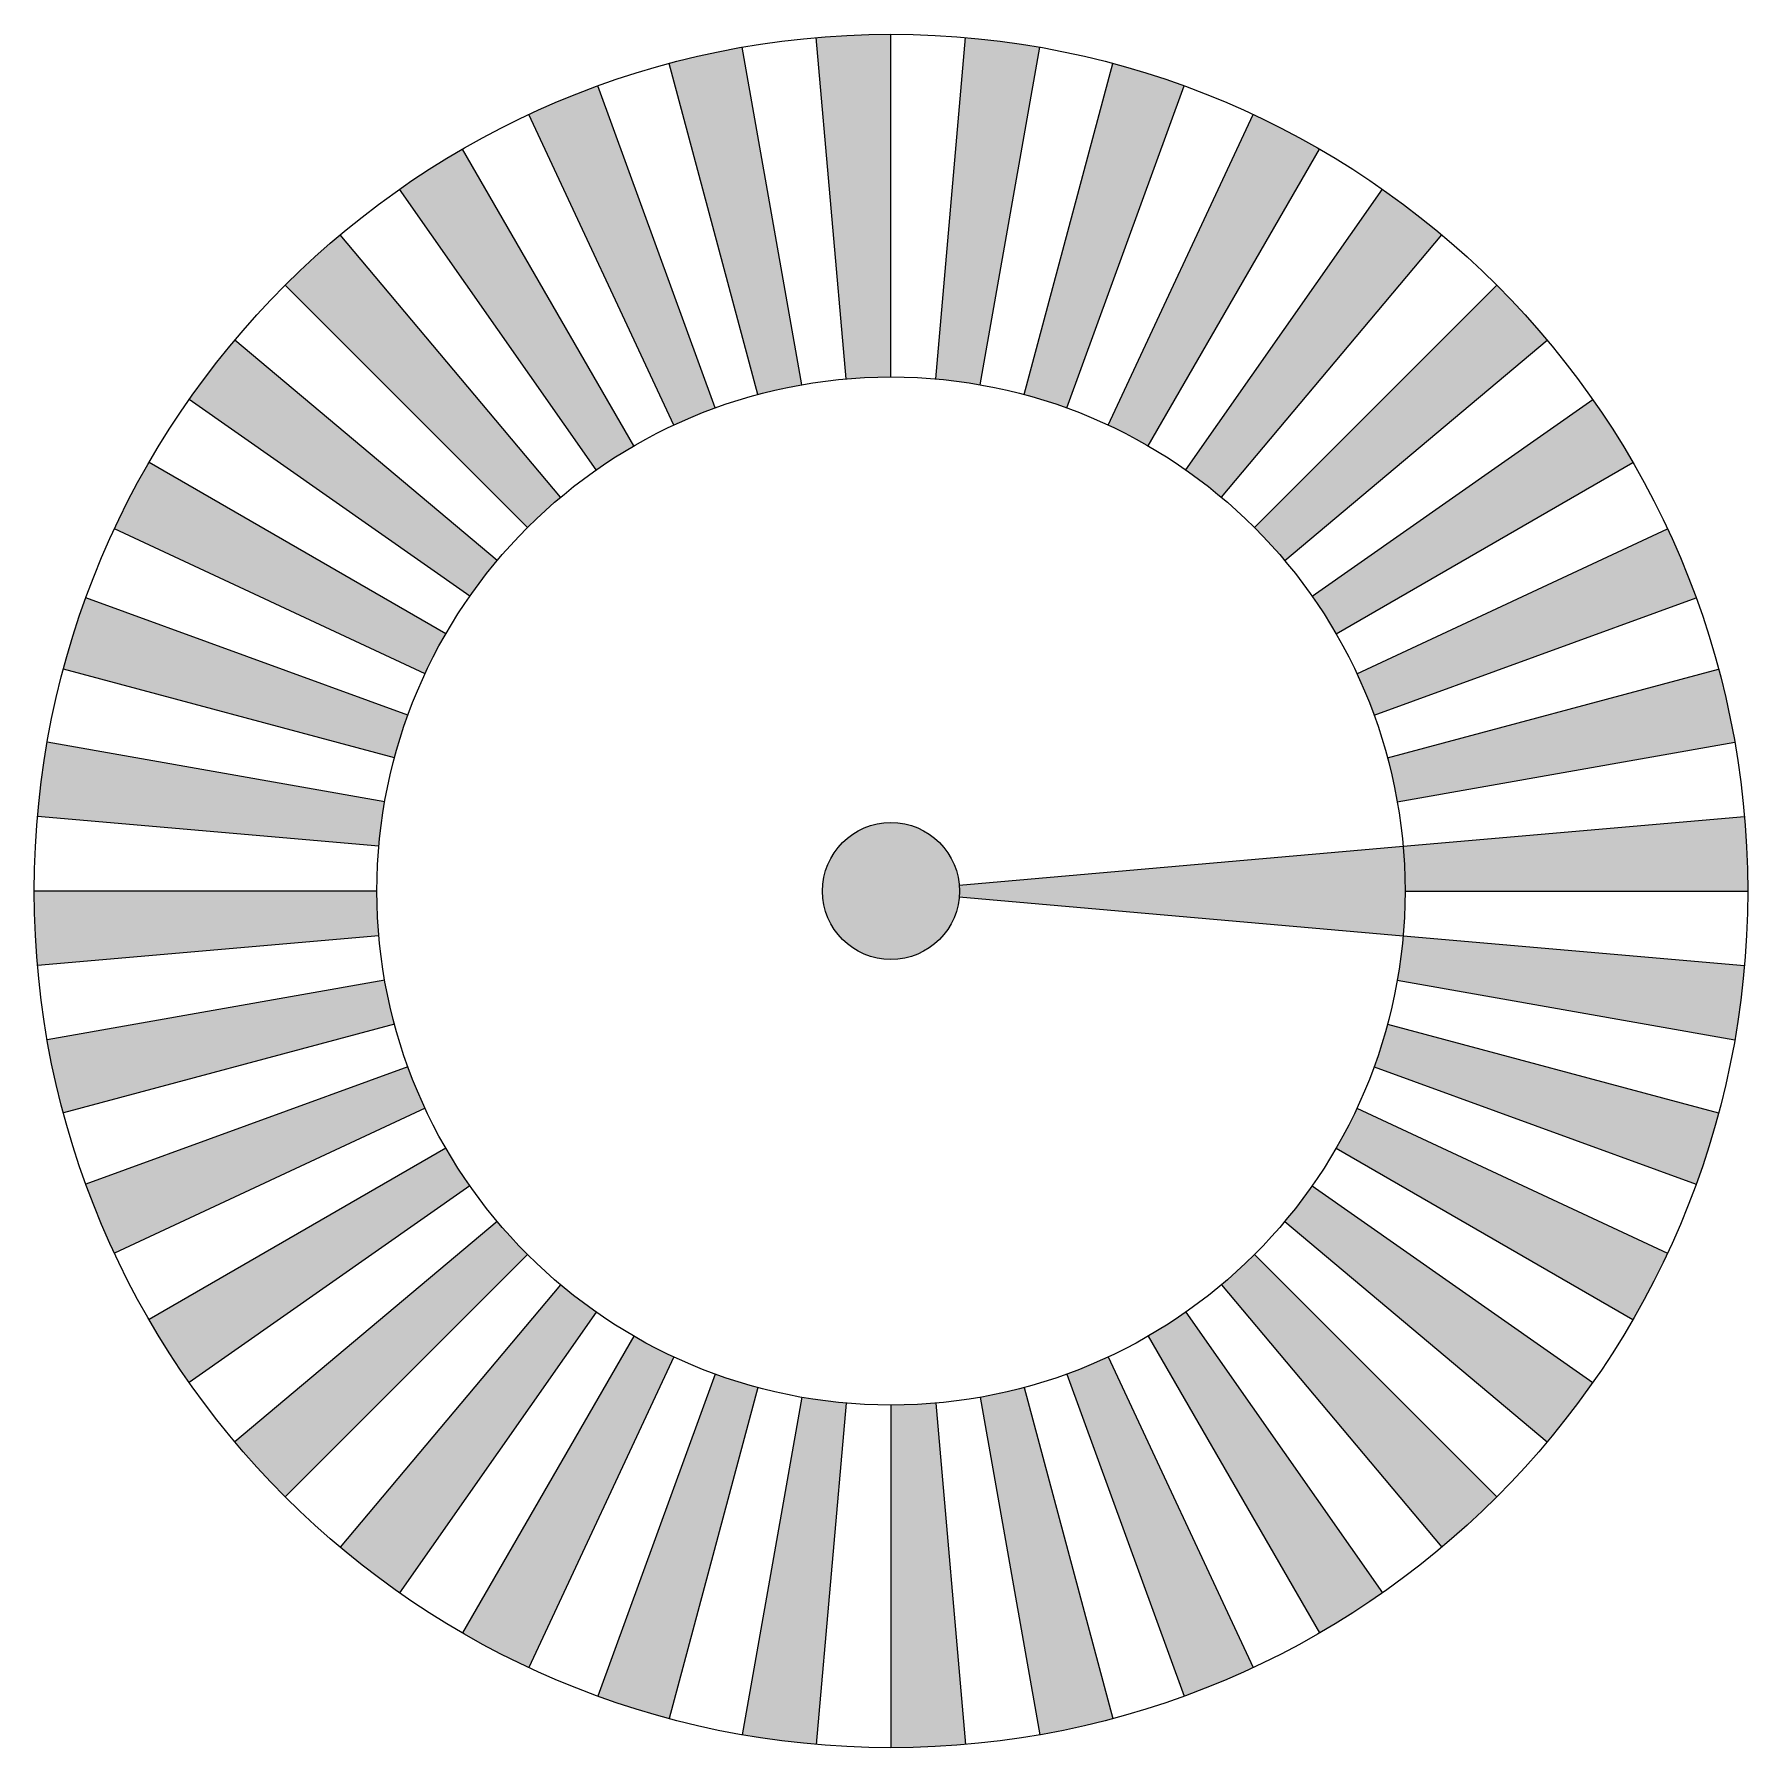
# Model space of a CAD drawing. Header units: millimetres. Extents: x 28.6 to 78.6, y 6.5 to 56.5.
import ezdxf

# ---------------------------------------------------------------- set-up
doc = ezdxf.new("R2010")
doc.units = ezdxf.units.MM

msp = doc.modelspace()

# ---------------------------------------------------------------- hatches: boundary and pattern name
h = msp.add_hatch(color=256)
h.set_gradient(color2=(0, 0, 0), one_color=1)
h.paths.add_polyline_path([(52.314, 46.462), (51.442, 56.424, -0.02182), (53.621, 56.519), (53.621, 46.519, 0.02182)])
h = msp.add_hatch(color=256)
h.set_gradient(color2=(0, 0, 0), one_color=1)
h.paths.add_polyline_path([(49.739, 46.008), (47.151, 55.668, -0.02182), (49.28, 56.14), (51.017, 46.292, 0.02182)])
h = msp.add_hatch(color=256)
h.set_gradient(color2=(0, 0, 0), one_color=1)
h.paths.add_polyline_path([(54.929, 46.462), (55.8, 56.424, -0.02182), (57.962, 56.14), (56.226, 46.292, 0.02182)])
h = msp.add_hatch(color=256)
h.set_gradient(color2=(0, 0, 0), one_color=1)
h.paths.add_polyline_path([(57.504, 46.008), (60.092, 55.668, -0.02182), (62.172, 55.012), (58.752, 45.615, 0.02182)])
h = msp.add_hatch(color=256)
h.set_gradient(color2=(0, 0, 0), one_color=1)
h.paths.add_polyline_path([(47.282, 45.114), (43.056, 54.177, -0.02182), (45.071, 55.012), (48.491, 45.615, 0.02182)])
h = msp.add_hatch(color=256)
h.set_gradient(color2=(0, 0, 0), one_color=1)
h.paths.add_polyline_path([(59.961, 45.114), (64.187, 54.177, -0.02182), (66.121, 53.17), (61.121, 44.51, 0.02182)])
h = msp.add_hatch(color=256)
h.set_gradient(color2=(0, 0, 0), one_color=1)
h.paths.add_polyline_path([(45.018, 43.807), (39.282, 51.998, -0.02182), (41.121, 53.17), (46.121, 44.51, 0.02182)])
h = msp.add_hatch(color=256)
h.set_gradient(color2=(0, 0, 0), one_color=1)
h.paths.add_polyline_path([(62.225, 43.807), (67.961, 51.998, -0.02182), (69.691, 50.671), (63.263, 43.01, 0.02182)])
h = msp.add_hatch(color=256)
h.set_gradient(color2=(0, 0, 0), one_color=1)
h.paths.add_polyline_path([(43.015, 42.126), (35.944, 49.197, -0.02182), (37.552, 50.671), (43.979, 43.01, 0.02182)])
h = msp.add_hatch(color=256)
h.set_gradient(color2=(0, 0, 0), one_color=1)
h.paths.add_polyline_path([(64.228, 42.126), (71.299, 49.197, -0.02182), (72.772, 47.589), (65.112, 41.161, 0.02182)])
h = msp.add_hatch(color=256)
h.set_gradient(color2=(0, 0, 0), one_color=1)
h.paths.add_polyline_path([(41.334, 40.123), (33.142, 45.859, -0.02182), (34.47, 47.589), (42.131, 41.161, 0.02182)])
h = msp.add_hatch(color=256)
h.set_gradient(color2=(0, 0, 0), one_color=1)
h.paths.add_polyline_path([(38.678, 30.212, 0.02182), (38.849, 28.915, 0.02182), (39.132, 27.637, 0.02182), (39.526, 26.389, 0.02182), (40.027, 25.18, 0.02182), (40.631, 24.019, 0.02182), (41.334, 22.916, 0.520567), (65.909, 22.916, 0.02182), (66.612, 24.019, 0.02182), (67.216, 25.18, 0.02182), (67.717, 26.389, 0.02182), (68.11, 27.637, 0.02182), (68.393, 28.915, 0.02182), (68.564, 30.212, 0.02182), (68.621, 31.519, 0.02182), (68.564, 32.827, 0.02182), (68.393, 34.124, 0.02182), (68.11, 35.402, 0.02182), (67.717, 36.65, 0.02182), (67.216, 37.859, 0.02182), (66.612, 39.019, 0.02182), (65.909, 40.123, 0.02182), (65.112, 41.161, 0.02182), (64.228, 42.126, 0.02182), (63.263, 43.01, 0.02182), (62.225, 43.807, 0.02182), (61.121, 44.51, 0.02182), (59.961, 45.114, 0.02182), (58.752, 45.615, 0.02182), (57.504, 46.008, 0.02182), (56.226, 46.292, 0.02182), (54.929, 46.462, 0.02182), (53.621, 46.519, 0.02182), (52.314, 46.462, 0.02182), (51.017, 46.292, 0.02182), (49.739, 46.008, 0.02182), (48.491, 45.615, 0.02182), (47.282, 45.114, 0.02182), (46.121, 44.51, 0.02182), (45.018, 43.807, 0.02182), (43.979, 43.01, 0.02182), (43.015, 42.126, 0.02182), (42.131, 41.161, 0.02182), (41.334, 40.123, 0.02182), (40.631, 39.019, 0.02182), (40.027, 37.859, 0.02182), (39.526, 36.65, 0.02182), (39.132, 35.402, 0.02182), (38.849, 34.124, 0.02182), (38.678, 32.827, 0.02182), (38.621, 31.519, 0.02182)])
h.paths.add_polyline_path([(38.678, 30.212, 0.02182), (38.849, 28.915, 0.02182), (39.132, 27.637, 0.02182), (39.526, 26.389, 0.02182), (40.027, 25.18, 0.02182), (40.631, 24.019, 0.02182), (41.334, 22.916, 0.520567), (65.909, 22.916, 0.02182), (66.612, 24.019, 0.02182), (67.216, 25.18, 0.02182), (67.717, 26.389, 0.02182), (68.11, 27.637, 0.02182), (68.393, 28.915, 0.02182), (68.564, 30.212, 0.02182), (68.621, 31.519, 0.02182), (68.564, 32.827, 0.02182), (68.393, 34.124, 0.02182), (68.11, 35.402, 0.02182), (67.717, 36.65, 0.02182), (67.216, 37.859, 0.02182), (66.612, 39.019, 0.02182), (65.909, 40.123, 0.043661), (64.228, 42.126, 0.043661), (62.225, 43.807, 0.02182), (61.121, 44.51, 0.02182), (59.961, 45.114, 0.02182), (58.752, 45.615, 0.02182), (57.504, 46.008, 0.02182), (56.226, 46.292, 0.02182), (54.929, 46.462, 0.02182), (53.621, 46.519, 0.02182), (52.314, 46.462, 0.02182), (51.017, 46.292, 0.02182), (49.739, 46.008, 0.02182), (48.491, 45.615, 0.02182), (47.282, 45.114, 0.02182), (46.121, 44.51, 0.02182), (45.018, 43.807, 0.065543), (42.131, 41.161, 0.02182), (41.334, 40.123, 0.02182), (40.631, 39.019, 0.02182), (40.027, 37.859, 0.02182), (39.526, 36.65, 0.02182), (39.132, 35.402, 0.02182), (38.849, 34.124, 0.02182), (38.678, 32.827, 0.02182), (38.621, 31.519, 0.02182)], flags=16)
h.paths.add_polyline_path([(38.621, 31.519, -0.02182), (38.678, 32.827, -0.02182), (38.849, 34.124, -0.02182), (39.132, 35.402, -0.02182), (39.526, 36.65, -0.02182), (40.027, 37.859, -0.02182), (40.631, 39.019, -0.02182), (41.334, 40.123, -0.02182), (42.131, 41.161, -0.065543), (45.018, 43.807, -0.02182), (46.121, 44.51, -0.02182), (47.282, 45.114, -0.02182), (48.491, 45.615, -0.02182), (49.739, 46.008, -0.02182), (51.017, 46.292, -0.02182), (52.314, 46.462, -0.02182), (53.621, 46.519, -0.02182), (54.929, 46.462, -0.02182), (56.226, 46.292, -0.02182), (57.504, 46.008, -0.02182), (58.752, 45.615, -0.02182), (59.961, 45.114, -0.02182), (61.121, 44.51, -0.02182), (62.225, 43.807, -0.043661), (64.228, 42.126, -0.043661), (65.909, 40.123, -0.02182), (66.612, 39.019, -0.02182), (67.216, 37.859, -0.02182), (67.717, 36.65, -0.02182), (68.11, 35.402, -0.02182), (68.393, 34.124, -0.02182), (68.564, 32.827), (55.614, 31.694, 22.903766), (55.614, 31.345), (68.564, 30.212, -0.02182), (68.393, 28.915, -0.02182), (68.11, 27.637, -0.02182), (67.717, 26.389, -0.02182), (67.216, 25.18, -0.02182), (66.612, 24.019, -0.02182), (65.909, 22.916, -0.520567), (41.334, 22.916, -0.02182), (40.631, 24.019, -0.02182), (40.027, 25.18, -0.02182), (39.526, 26.389, -0.02182), (39.132, 27.637, -0.02182), (38.849, 28.915, -0.02182), (38.678, 30.212, -0.02182)], flags=0)
h.paths.add_polyline_path([(38.621, 31.519, -0.02182), (38.678, 32.827, -0.02182), (38.849, 34.124, -0.02182), (39.132, 35.402, -0.02182), (39.526, 36.65, -0.02182), (40.027, 37.859, -0.02182), (40.631, 39.019, -0.02182), (41.334, 40.123, -0.02182), (42.131, 41.161, -0.065543), (45.018, 43.807, -0.02182), (46.121, 44.51, -0.02182), (47.282, 45.114, -0.02182), (48.491, 45.615, -0.02182), (49.739, 46.008, -0.02182), (51.017, 46.292, -0.02182), (52.314, 46.462, -0.02182), (53.621, 46.519, -0.02182), (54.929, 46.462, -0.02182), (56.226, 46.292, -0.02182), (57.504, 46.008, -0.02182), (58.752, 45.615, -0.02182), (59.961, 45.114, -0.02182), (61.121, 44.51, -0.02182), (62.225, 43.807, -0.043661), (64.228, 42.126, -0.043661), (65.909, 40.123, -0.02182), (66.612, 39.019, -0.02182), (67.216, 37.859, -0.02182), (67.717, 36.65, -0.02182), (68.11, 35.402, -0.02182), (68.393, 34.124, -0.02182), (68.564, 32.827), (55.614, 31.694, 22.903766), (55.614, 31.345), (68.564, 30.212, -0.02182), (68.393, 28.915, -0.02182), (68.11, 27.637, -0.02182), (67.717, 26.389, -0.02182), (67.216, 25.18, -0.02182), (66.612, 24.019, -0.02182), (65.909, 22.916, -0.520567), (41.334, 22.916, -0.02182), (40.631, 24.019, -0.02182), (40.027, 25.18, -0.02182), (39.526, 26.389, -0.02182), (39.132, 27.637, -0.02182), (38.849, 28.915, -0.02182), (38.678, 30.212, -0.02182)], flags=0)
h.paths.add_polyline_path([(55.614, 31.345, 0.02182), (55.621, 31.519, 0.02182), (55.614, 31.694), (68.564, 32.827, -0.02182), (68.621, 31.519, -0.02182), (68.564, 30.212)], flags=0)
h.paths.add_polyline_path([(53.621, 31.519), (55.614, 31.345, -22.903766), (55.614, 31.694)], flags=0)
h.paths.add_polyline_path([(53.621, 31.519), (55.614, 31.694, -0.02182), (55.621, 31.519, -0.02182), (55.614, 31.345)], flags=0)
h = msp.add_hatch(color=256)
h.set_gradient(color2=(0, 0, 0), one_color=1)
h.paths.add_polyline_path([(65.909, 40.123), (74.1, 45.859, -0.02182), (75.272, 44.019), (66.612, 39.019, 0.02182)])
h = msp.add_hatch(color=256)
h.set_gradient(color2=(0, 0, 0), one_color=1)
h.paths.add_polyline_path([(40.027, 37.859), (30.964, 42.085, -0.02182), (31.971, 44.019), (40.631, 39.019, 0.02182)])
h = msp.add_hatch(color=256)
h.set_gradient(color2=(0, 0, 0), one_color=1)
h.paths.add_polyline_path([(67.216, 37.859), (76.279, 42.085, -0.02182), (77.114, 40.07), (67.717, 36.65, 0.02182)])
h = msp.add_hatch(color=256)
h.set_gradient(color2=(0, 0, 0), one_color=1)
h.paths.add_polyline_path([(39.132, 35.402), (29.473, 37.99, -0.02182), (30.129, 40.07), (39.526, 36.65, 0.02182)])
h = msp.add_hatch(color=256)
h.set_gradient(color2=(0, 0, 0), one_color=1)
h.paths.add_polyline_path([(68.11, 35.402), (77.769, 37.99, -0.02182), (78.241, 35.861), (68.393, 34.124, 0.02182)])
h = msp.add_hatch(color=256)
h.set_gradient(color2=(0, 0, 0), one_color=1)
h.paths.add_polyline_path([(38.678, 32.827), (28.716, 33.698, -0.02182), (29.001, 35.861), (38.849, 34.124, 0.02182)])
h = msp.add_hatch(color=256)
h.set_gradient(color2=(0, 0, 0), one_color=1)
h.paths.add_polyline_path([(68.564, 32.827), (78.526, 33.698, -0.02182), (78.621, 31.519), (68.621, 31.519, 0.02182)])
h = msp.add_hatch(color=256)
h.set_gradient(color2=(0, 0, 0), one_color=1)
h.paths.add_polyline_path([(55.614, 31.694), (68.564, 32.827, -0.02182), (68.621, 31.519, -0.02182), (68.564, 30.212), (55.614, 31.345, 0.02182), (55.621, 31.519, 0.02182)])
h = msp.add_hatch(color=256)
h.set_gradient(color2=(0, 0, 0), one_color=1)
h.paths.add_polyline_path([(38.678, 30.212), (28.716, 29.341, -0.02182), (28.621, 31.519), (38.621, 31.519, 0.02182)])
h = msp.add_hatch(color=256)
h.set_gradient(color2=(0, 0, 0), one_color=1)
h.paths.add_polyline_path([(68.564, 30.212), (78.526, 29.341, -0.02182), (78.241, 27.178), (68.393, 28.915, 0.02182)])
h = msp.add_hatch(color=256)
h.set_gradient(color2=(0, 0, 0), one_color=1)
h.paths.add_polyline_path([(39.132, 27.637), (29.473, 25.049, -0.02182), (29.001, 27.178), (38.849, 28.915, 0.02182)])
h = msp.add_hatch(color=256)
h.set_gradient(color2=(0, 0, 0), one_color=1)
h.paths.add_polyline_path([(68.11, 27.637), (77.769, 25.049, -0.02182), (77.114, 22.969), (67.717, 26.389, 0.02182)])
h = msp.add_hatch(color=256)
h.set_gradient(color2=(0, 0, 0), one_color=1)
h.paths.add_polyline_path([(40.027, 25.18), (30.964, 20.954, -0.02182), (30.129, 22.969), (39.526, 26.389, 0.02182)])
h = msp.add_hatch(color=256)
h.set_gradient(color2=(0, 0, 0), one_color=1)
h.paths.add_polyline_path([(67.216, 25.18), (76.279, 20.954, -0.02182), (75.272, 19.019), (66.612, 24.019, 0.02182)])
h = msp.add_hatch(color=256)
h.set_gradient(color2=(0, 0, 0), one_color=1)
h.paths.add_polyline_path([(41.334, 22.916), (33.142, 17.18, -0.02182), (31.971, 19.019), (40.631, 24.019, 0.02182)])
h = msp.add_hatch(color=256)
h.set_gradient(color2=(0, 0, 0), one_color=1)
h.paths.add_polyline_path([(65.909, 22.916), (74.1, 17.18, -0.02182), (72.772, 15.45), (65.112, 21.878, 0.02182)])
h = msp.add_hatch(color=256)
h.set_gradient(color2=(0, 0, 0), one_color=1)
h.paths.add_polyline_path([(43.015, 20.913), (35.944, 13.842, -0.02182), (34.47, 15.45), (42.131, 21.878, 0.02182)])
h = msp.add_hatch(color=256)
h.set_gradient(color2=(0, 0, 0), one_color=1)
h.paths.add_polyline_path([(64.228, 20.913), (71.299, 13.842, -0.02182), (69.691, 12.368), (63.263, 20.029, 0.02182)])
h = msp.add_hatch(color=256)
h.set_gradient(color2=(0, 0, 0), one_color=1)
h.paths.add_polyline_path([(45.018, 19.232), (39.282, 11.041, -0.02182), (37.552, 12.368), (43.979, 20.029, 0.02182)])
h = msp.add_hatch(color=256)
h.set_gradient(color2=(0, 0, 0), one_color=1)
h.paths.add_polyline_path([(62.225, 19.232), (67.961, 11.041, -0.02182), (66.121, 9.869), (61.121, 18.529, 0.02182)])
h = msp.add_hatch(color=256)
h.set_gradient(color2=(0, 0, 0), one_color=1)
h.paths.add_polyline_path([(47.282, 17.925), (43.056, 8.862, -0.02182), (41.121, 9.869), (46.121, 18.529, 0.02182)])
h = msp.add_hatch(color=256)
h.set_gradient(color2=(0, 0, 0), one_color=1)
h.paths.add_polyline_path([(59.961, 17.925), (64.187, 8.862, -0.02182), (62.172, 8.027), (58.752, 17.424, 0.02182)])
h = msp.add_hatch(color=256)
h.set_gradient(color2=(0, 0, 0), one_color=1)
h.paths.add_polyline_path([(49.739, 17.031), (47.151, 7.371, -0.02182), (45.071, 8.027), (48.491, 17.424, 0.02182)])
h = msp.add_hatch(color=256)
h.set_gradient(color2=(0, 0, 0), one_color=1)
h.paths.add_polyline_path([(57.504, 17.031), (60.092, 7.371, -0.02182), (57.962, 6.899), (56.226, 16.747, 0.02182)])
h = msp.add_hatch(color=256)
h.set_gradient(color2=(0, 0, 0), one_color=1)
h.paths.add_polyline_path([(52.314, 16.577), (51.442, 6.615, -0.02182), (49.28, 6.899), (51.017, 16.747, 0.02182)])
h = msp.add_hatch(color=256)
h.set_gradient(color2=(0, 0, 0), one_color=1)
h.paths.add_polyline_path([(54.929, 16.577), (55.8, 6.615, -0.02182), (53.621, 6.519), (53.621, 16.519, 0.02182)])

# ---------------------------------------------------------------- linework, layer by layer
for p, q in [((53.621, 46.519), (53.621, 56.519)), ((51.017, 46.292), (49.28, 56.14)), ((52.314, 46.462), (51.442, 56.424)), ((54.929, 46.462), (55.8, 56.424)), ((56.226, 46.292), (57.962, 56.14)), ((49.739, 46.008), (47.151, 55.668)), ((57.504, 46.008), (60.092, 55.668)), ((48.491, 45.615), (45.071, 55.012)), ((58.752, 45.615), (62.172, 55.012)), ((47.282, 45.114), (43.056, 54.177)), ((59.961, 45.114), (64.187, 54.177)), ((46.121, 44.51), (41.121, 53.17)), ((61.121, 44.51), (66.121, 53.17)), ((45.018, 43.807), (39.282, 51.998)), ((62.225, 43.807), (67.961, 51.998)), ((43.979, 43.01), (37.552, 50.671)), ((63.263, 43.01), (69.691, 50.671)), ((43.015, 42.126), (35.944, 49.197)), ((64.228, 42.126), (71.299, 49.197)), ((42.131, 41.161), (34.47, 47.589)), ((65.112, 41.161), (72.772, 47.589)), ((41.334, 40.123), (33.142, 45.859)), ((65.909, 40.123), (74.1, 45.859)), ((40.631, 39.019), (31.971, 44.019)), ((66.612, 39.019), (75.272, 44.019)), ((40.027, 37.859), (30.964, 42.085)), ((67.216, 37.859), (76.279, 42.085)), ((39.526, 36.65), (30.129, 40.07)), ((67.717, 36.65), (77.114, 40.07)), ((39.132, 35.402), (29.473, 37.99)), ((68.11, 35.402), (77.769, 37.99)), ((38.849, 34.124), (29.001, 35.861)), ((68.393, 34.124), (78.241, 35.861)), ((38.678, 32.827), (28.716, 33.698)), ((68.564, 32.827), (78.526, 33.698)), ((55.614, 31.694), (68.564, 32.827)), ((38.621, 31.519), (28.621, 31.519)), ((68.621, 31.519), (78.621, 31.519)), ((55.614, 31.345), (68.564, 30.212)), ((38.678, 30.212), (28.716, 29.341)), ((68.564, 30.212), (78.526, 29.341)), ((38.849, 28.915), (29.001, 27.178)), ((68.393, 28.915), (78.241, 27.178)), ((39.132, 27.637), (29.473, 25.049)), ((68.11, 27.637), (77.769, 25.049)), ((39.526, 26.389), (30.129, 22.969)), ((67.717, 26.389), (77.114, 22.969)), ((40.027, 25.18), (30.964, 20.954)), ((67.216, 25.18), (76.279, 20.954)), ((40.631, 24.019), (31.971, 19.019)), ((66.612, 24.019), (75.272, 19.019)), ((41.334, 22.916), (33.142, 17.18)), ((65.909, 22.916), (74.1, 17.18)), ((42.131, 21.878), (34.47, 15.45)), ((65.112, 21.878), (72.772, 15.45)), ((43.015, 20.913), (35.944, 13.842)), ((64.228, 20.913), (71.299, 13.842)), ((43.979, 20.029), (37.552, 12.368)), ((63.263, 20.029), (69.691, 12.368)), ((45.018, 19.232), (39.282, 11.041)), ((62.225, 19.232), (67.961, 11.041)), ((46.121, 18.529), (41.121, 9.869)), ((61.121, 18.529), (66.121, 9.869)), ((47.282, 17.925), (43.056, 8.862)), ((59.961, 17.925), (64.187, 8.862)), ((48.491, 17.424), (45.071, 8.027)), ((49.739, 17.031), (47.151, 7.371)), ((57.504, 17.031), (60.092, 7.371)), ((58.752, 17.424), (62.172, 8.027)), ((51.017, 16.747), (49.28, 6.899)), ((52.314, 16.577), (51.442, 6.615)), ((53.621, 16.519), (53.621, 6.519)), ((54.929, 16.577), (55.8, 6.615)), ((56.226, 16.747), (57.962, 6.899))]:
    msp.add_line(p, q)
for radius in [25, 25, 25, 25, 25, 25, 25, 25, 25, 25, 25, 25, 25, 25, 25, 25, 25, 25, 25, 25, 25, 25, 25, 25, 25, 25, 25, 25, 25, 25, 25, 25, 25, 25, 25, 25, 15, 15, 15, 15, 15, 15, 15, 15, 15, 15, 15, 15, 15, 15, 15, 15, 15, 15, 15, 15, 15, 15, 15, 15, 15, 15, 15, 15, 15, 15, 15, 15, 15, 15, 15, 15, 2]:
    msp.add_circle((53.621, 31.519), radius)

doc.saveas('drawing.dxf')
